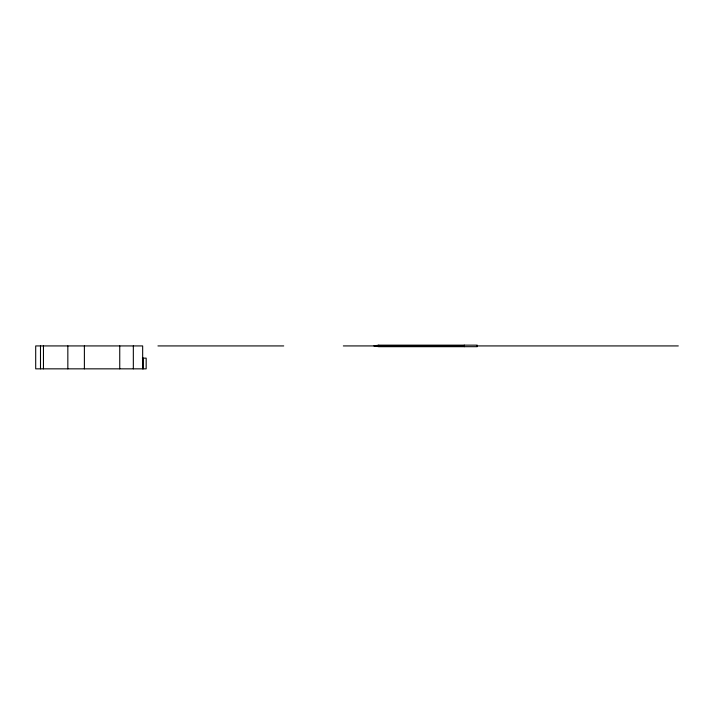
<?xml version="1.0" encoding="UTF-8"?>
<svg xmlns="http://www.w3.org/2000/svg" width="714" height="714" viewBox="0 0 714 714"><rect width="100%" height="100%" fill="white"/><g stroke="black" fill="none" stroke-linecap="round" stroke-linejoin="round"><path stroke-width="1.07" d="M343.336 345.924L463.199 345.924L464.395 345.157M157.946 345.924L283.708 345.924M476.872 345.924L678.3 345.924M142.363 358.142L146.183 358.142L146.165 368.843L35.7 368.843L35.7 345.924L142.666 345.924L142.666 368.843M463.199 345.924L464.395 346.683M143.228 358.142L143.228 368.843M133.331 345.924L133.331 368.843M119.747 345.924L119.747 368.843M84.386 345.924L84.386 368.843M67.839 345.924L67.839 368.843M43.456 345.924L43.456 368.843M40.493 345.924L40.493 368.843M378.732 345.157L373.895 345.924L378.732 346.683L477.22 346.683L477.22 345.157L378.732 345.157"/></g></svg>
